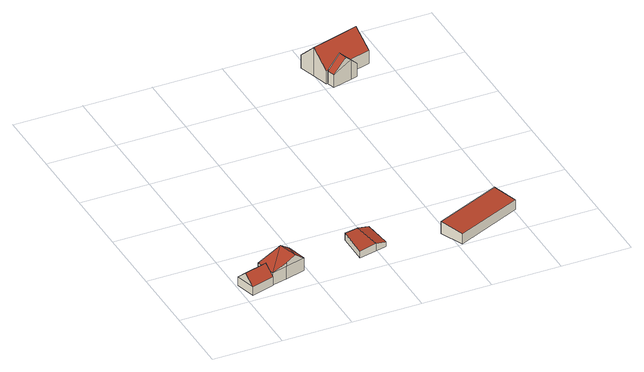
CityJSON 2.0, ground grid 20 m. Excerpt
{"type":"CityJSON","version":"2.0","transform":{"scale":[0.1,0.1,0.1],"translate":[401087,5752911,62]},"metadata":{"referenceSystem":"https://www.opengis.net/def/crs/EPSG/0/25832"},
"CityObjects":{
"building1":{"type":"Building","attributes":{"Gemeindeschluessel":"05515000","Geometrietyp2DReferenz":"3000","function":"31001_2460","roofType":"3100","measuredHeight":5.49},"geometry":[{"type":"Solid","lod":"2","boundaries":[[[[0,1,2,3]],[[4,5,1,0]],[[6,7,5,4]],[[3,2,7,6]],[[0,8,4]],[[6,9,3]],[[3,9,8,0]],[[4,8,9,6]],[[1,5,7,2]]]],"semantics":{"surfaces":[{"type":"WallSurface"},{"type":"RoofSurface"},{"type":"GroundSurface"}],"values":[[0,0,0,0,0,0,1,1,2]]}}]},
"building2":{"type":"Building","attributes":{"Gemeindeschluessel":"05515000","Geometrietyp2DReferenz":"3000","function":"31001_2700","roofType":"3100","measuredHeight":5.99},"geometry":[{"type":"Solid","lod":"2","boundaries":[[[[10,11,12,13]],[[14,15,11,10]],[[16,17,15,14]],[[18,19,17,16]],[[13,12,19,18]],[[13,18,20]],[[21,20,18]],[[22,20,21,14]],[[21,16,14]],[[22,14,10]],[[20,22,10,13]],[[18,16,21]],[[11,15,17,19,12]]]],"semantics":{"surfaces":[{"type":"WallSurface"},{"type":"RoofSurface"},{"type":"GroundSurface"}],"values":[[0,0,0,0,0,1,1,1,1,0,0,0,2]]}}]},
"building3":{"type":"Building","attributes":{"Gemeindeschluessel":"05515000","Geometrietyp2DReferenz":"3000","function":"31001_2700","roofType":"2100","measuredHeight":2.23},"geometry":[{"type":"Solid","lod":"2","boundaries":[[[[23,24,25,26]],[[27,28,24,23]],[[29,30,28,27]],[[26,25,30,29]],[[27,23,26,29]],[[24,28,30,25]]]],"semantics":{"surfaces":[{"type":"WallSurface"},{"type":"RoofSurface"},{"type":"GroundSurface"}],"values":[[0,0,0,0,1,2]]}}]},
"building4":{"type":"Building","attributes":{"Gemeindeschluessel":"05515000","Geometrietyp2DReferenz":"3000","function":"31001_2700","roofType":"2100","measuredHeight":2.26},"geometry":[{"type":"Solid","lod":"2","boundaries":[[[[31,32,30,29]],[[33,34,32,31]],[[26,25,34,33]],[[29,30,25,26]],[[33,31,29,26]],[[32,34,25,30]]]],"semantics":{"surfaces":[{"type":"WallSurface"},{"type":"RoofSurface"},{"type":"GroundSurface"}],"values":[[0,0,0,0,1,2]]}}]},
"building5":{"type":"Building","attributes":{"Gemeindeschluessel":"05515000","Geometrietyp2DReferenz":"3000","function":"31001_2700","roofType":"2100","measuredHeight":3.74},"geometry":[{"type":"Solid","lod":"2","boundaries":[[[[35,36,37,38]],[[39,40,36,35]],[[41,42,40,39]],[[38,37,42,41]],[[39,35,38,41]],[[36,40,42,37]]]],"semantics":{"surfaces":[{"type":"WallSurface"},{"type":"RoofSurface"},{"type":"GroundSurface"}],"values":[[0,0,0,0,1,2]]}}]},
"building6":{"type":"Building","attributes":{"Gemeindeschluessel":"05515000","Geometrietyp2DReferenz":"3000","function":"31001_1000"},"address":[{"country":"Germany","locality":"Münster","thoroughfareNumber":"87","thoroughfareName":"Am Getterbach"}],"children":["building6-1","building6-2"]},
"building6-1":{"type":"BuildingPart","attributes":{"roofType":"3100","measuredHeight":9.03},"parents":["building6"],"geometry":[{"type":"Solid","lod":"2","boundaries":[[[[43,44,45,46]],[[47,48,44,43]],[[49,50,48,47]],[[51,52,50,49]],[[53,54,52,51]],[[55,56,54,53]],[[57,58,56,55]],[[59,60,61,62,63]],[[64,65,60,59]],[[66,67,65,64]],[[68,69,67,66]],[[46,45,69,68]],[[59,63,70,57,55,53,51,64]],[[49,47,43,46,68,66,64,51]],[[44,48,50,52,54,56,58,61,60,65,67,69,45]],[[62,70,63]],[[61,58,57,70,62]]]],"semantics":{"surfaces":[{"type":"WallSurface"},{"type":"RoofSurface"},{"type":"GroundSurface"},{"type":"ClosureSurface"}],"values":[[0,0,0,0,0,0,0,0,0,0,0,0,1,1,2,0,3]]}}]},
"building6-2":{"type":"BuildingPart","attributes":{"roofType":"3100","measuredHeight":7.82},"parents":["building6"],"geometry":[{"type":"Solid","lod":"2","boundaries":[[[[71,72,58,57,73]],[[74,75,72,71]],[[62,61,75,74]],[[71,76,74]],[[70,62,77,73]],[[73,77,76,71]],[[74,76,77,62]],[[72,75,61,58]],[[70,73,57]],[[61,62,70,57,58]]]],"semantics":{"surfaces":[{"type":"WallSurface"},{"type":"RoofSurface"},{"type":"GroundSurface"},{"type":"ClosureSurface"}],"values":[[0,0,0,0,0,1,1,2,0,3]]}}]},
"building7":{"type":"Building","attributes":{"Gemeindeschluessel":"05515000","Geometrietyp2DReferenz":"3000","function":"51009_1610","roofType":"2100","measuredHeight":5.99},"geometry":[{"type":"Solid","lod":"2","boundaries":[[[[71,78,79,80]],[[73,81,78,71]],[[55,82,81,73]],[[80,79,82,55]],[[73,71,80,55]],[[78,81,82,79]]]],"semantics":{"surfaces":[{"type":"WallSurface"},{"type":"RoofSurface"},{"type":"GroundSurface"}],"values":[[0,0,0,0,1,2]]}}]}
},
"vertices":[
[20,19,38],[20,19,11],[87,38,11],[87,38,38],[4,77,38],[4,77,11],[71,95,38],[71,95,11],[12,48,66],[79,66,66],
[130,49,51],[130,49,12],[189,66,12],[189,66,51],[87,38,51],[87,38,12],[71,95,51],[71,95,12],[174,123,51],[174,123,12],[161,58,72],[145,116,72],[130,49,63],
[344,54,33],[344,54,13],[395,65,13],[395,65,36],[344,146,34],[344,146,13],[383,151,36],[383,151,13],
[417,156,28],[417,156,13],[427,72,28],[427,72,13],
[583,71,46],[583,71,9],[613,4,9],[613,4,39],[777,155,46],[777,155,9],[805,88,39],[805,88,9],
[707,940,59],[707,940,13],[724,945,13],[724,945,59],[718,900,101],[718,900,13],[735,905,101],[735,905,13],[736,902,103],[736,902,13],[750,854,54],[750,854,13],[689,837,54],[689,837,13],[669,831,54],[669,831,13],[610,815,54],[610,815,13],[614,816,13],[614,816,52],[614,816,54],[597,863,103],[597,863,13],[583,911,53],[583,911,13],[723,950,54],[723,950,13],[618,817,54],
[676,807,74],[676,807,13],[669,831,74],[621,792,52],[621,792,13],[659,802,91],[653,826,91],
[676,807,14],[696,813,14],[696,813,54],[669,831,14],[689,837,14]
]}
